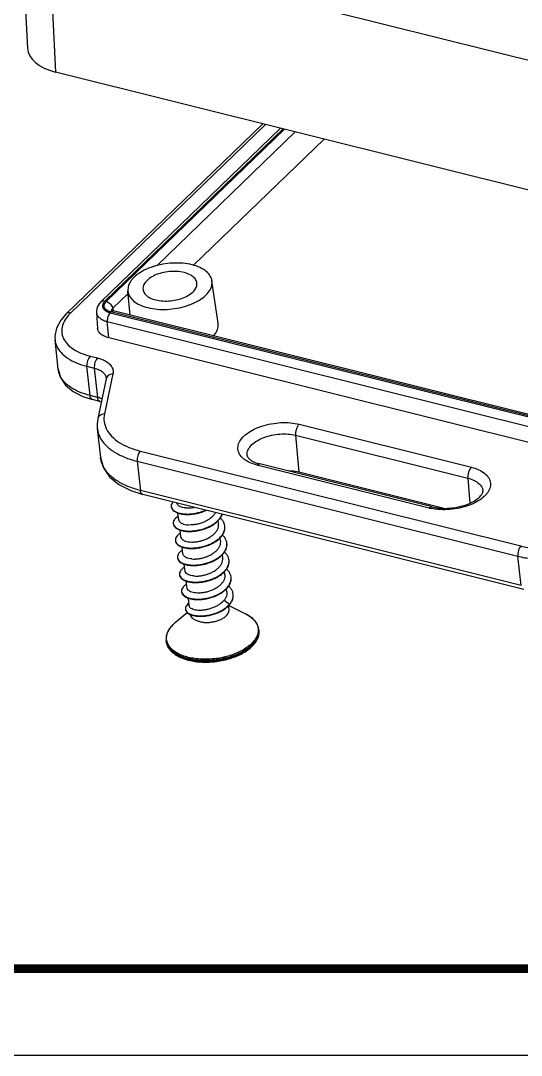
# Model space of a CAD drawing. Header units: millimetres. Extents: x 891 to 1788, y -1993 to 199.
# Drawn here: x 993.68 to 1017.3, y 33.97 to 82.79 of the extents above; entities that cross this region are included whole.
import ezdxf

# ---------------------------------------------------------------- set-up
doc = ezdxf.new("R2010")
doc.units = ezdxf.units.MM
doc.layers.add('from', color=7, linetype='Continuous')

# ---------------------------------------------------------------- blocks, each defined once
blk = doc.blocks.new('*u5')
at = {"color": 7, "linetype": 'Continuous'}
for p, q in [((-34.509, 9.613, 0), (-34.121, 1.814, 0)), ((-32.857, 8.154, 0), (2.873, -0.754, 0)), ((-32.857, 8.154, 0), (-32.47, 0.398, 0)), ((3.935, -8.679, 0), (-32.47, 0.398, 0)), ((-20.248, -2.649, 0), (-31.844, -13.866, 0)), ((-20.08, -2.691, 0), (-31.577, -13.813, 0)), ((-19.197, -2.912, 0), (-29.791, -13.16, 0)), ((-19.047, -2.949, 0), (-29.553, -13.112, 0)), ((-29.475, -13.131, 0), (-18.969, -2.968, 0)), ((-26.502, -11.025, 0), (-18.336, -3.126, 0)), ((-16.63, -3.552, 0), (-24.328, -10.998, 0)), ((-22.882, -14.417, 0), (-23.241, -11.914, 0)), ((-29.098, -13.536, 0), (-28.19, -12.657, 0)), ((-28.06, -13.941, 0), (-28.204, -12.52, 0)), ((-30.052, -13.776, 0), (-29.986, -14.716, 0)), ((-29.245, -13.792, 0), (7.154, -22.867, 0)), ((7.202, -22.82, 0), (-29.197, -13.746, 0)), ((-29.152, -13.66, 0), (-29.177, -13.646, 0)), ((-29.098, -13.536, 0), (-29.072, -13.694, 0)), ((7.34, -22.767, 0), (-29.059, -13.692, 0)), ((-29.415, -14.314, 0), (6.984, -23.389, 0)), ((-29.326, -15.274, 0), (-29.415, -14.314, 0)), ((-32.314, -17.122, 0), (-32.499, -15.402, 0)), ((7.073, -24.349, 0), (-29.326, -15.274, 0)), ((-30.427, -16.356, 0), (-29.99, -16.465, 0)), ((-30.616, -16.957, 0), (-30.18, -17.066, 0)), ((-30.432, -18.677, 0), (-30.616, -16.957, 0)), ((-30.18, -17.066, 0), (-29.99, -18.787, 0)), ((-29.477, -17.691, 0), (-29.975, -20.044, 0)), ((-29.083, -17.407, 0), (-29.581, -19.76, 0)), ((-29.474, -17.647, 0), (-29.474, -17.647, 0)), ((-30.848, -18.735, 0), (-30.291, -18.913, 0)), ((-29.99, -18.787, 0), (-30.432, -18.677, 0)), ((-29.849, -19.023, 0), (-30.291, -18.913, 0)), ((-29.849, -19.023, 0), (-29.764, -19.049, 0)), ((-30.005, -20.621, 0), (-29.814, -22.342, 0)), ((-18.098, -20.375, 0), (-7.939, -22.907, 0)), ((-18.31, -21.024, 0), (-8.152, -23.556, 0)), ((-18.31, -21.024, 0), (-18.121, -23.204, 0)), ((-27.463, -21.958, 0), (-5.016, -27.555, 0)), ((-27.652, -22.559, 0), (-5.205, -28.155, 0)), ((-27.652, -22.559, 0), (-27.462, -24.281, 0)), ((-10.428, -25.315, 0), (-20.586, -22.782, 0)), ((-10.256, -25.248, 0), (-20.414, -22.716, 0)), ((-9.618, -25.324, 0), (-18.121, -23.204, 0)), ((-8.152, -23.556, 0), (-8.025, -25.027, 0)), ((-28.03, -24.289, 0), (-27.321, -24.517, 0)), ((-4.996, -29.881, 0), (-27.462, -24.281, 0)), ((-4.855, -30.118, 0), (-27.321, -24.517, 0)), ((-25.196, -26.022, 0), (-25.246, -25.611, 0)), ((-22.851, -26.245, 0), (-22.874, -26.059, 0)), ((-25.073, -27.026, 0), (-25.123, -26.615, 0)), ((-22.729, -27.249, 0), (-22.752, -27.059, 0)), ((-24.951, -28.03, 0), (-25, -27.623, 0)), ((-22.606, -28.253, 0), (-22.629, -28.064, 0)), ((-24.828, -29.034, 0), (-24.878, -28.623, 0)), ((-4.996, -29.881, 0), (-5.205, -28.155, 0)), ((-22.484, -29.257, 0), (-22.506, -29.073, 0)), ((-24.706, -30.038, 0), (-24.756, -29.626, 0)), ((-22.361, -30.261, 0), (-22.384, -30.072, 0)), ((-24.577, -31.093, 0), (-24.633, -30.633, 0)), ((-22.517, -30.742, 0), (-22.2, -30.985, 0)), ((-22.235, -31.295, 0), (-22.262, -31.075, 0)), ((-21.251, -31.567, 0), (-22.26, -31.074, 0)), ((-22.2, -30.985, 0), (-22.197, -31.01, 0)), ((-25.408, -32.074, 0), (-24.699, -31.48, 0)), ((-20.473, -32.523, 0), (-20.479, -32.474, 0)), ((-25.933, -33.189, 0), (-25.939, -33.14, 0))]:
    blk.add_line(p, q, dxfattribs=at)
at = {"color": 7, "linetype": 'Continuous', "elevation": 0}
for points in [[(-29.791, -13.16), (-29.886, -13.265), (-30.005, -13.473), (-30.052, -13.691), (-30.052, -13.777)], [(-31.844, -13.866), (-32.162, -14.235), (-32.411, -14.705), (-32.506, -15.186), (-32.499, -15.405)], [(-29.059, -13.692), (-29.072, -13.689), (-29.152, -13.66)], [(-32.314, -17.121), (-32.171, -17.623), (-31.873, -18.061), (-31.426, -18.437), (-30.848, -18.735)], [(-29.474, -17.647), (-29.474, -17.675), (-29.477, -17.691)], [(-29.975, -20.044), (-30.015, -20.376), (-30.005, -20.621)], [(-29.814, -22.342), (-29.637, -22.949), (-29.279, -23.469), (-28.742, -23.921), (-28.03, -24.289)]]:
    blk.add_lwpolyline(points, dxfattribs=at)
at = {"color": 7, "linetype": 'Continuous'}
for centre, radius, start, end in [((-28.942, -12.724, 0), 1.053, 255.30218, 256.01791), ((-29.901, -17.693, 0), 0.429, 6.14156, 11.61855), ((-29.174, -17.754, 0), 0.31, 160.32378, 168.19454), ((-28.41, -22.188, 0), 1.413, 186.2577, 186.5282), ((-19.864, -20.498, 0), 2.285, 252.50445, 256.05885), ((-25.369, -25.197, 0), 0.278, 186.75489, 194.64402), ((-9.681, -22.313, 0), 3.093, 256.01943, 258.96095), ((-25.257, -26.201, 0), 0.268, 186.92818, 192.17839), ((-23.093, -26.447, 0), 0.614, 4.65322, 6.99949), ((-25.114, -27.201, 0), 0.288, 187.15935, 192.1282), ((-22.987, -27.452, 0), 0.631, 4.68164, 6.97397), ((-24.996, -28.207, 0), 0.283, 186.84109, 197.23808), ((-22.864, -28.456, 0), 0.631, 4.63647, 6.91692), ((-24.89, -29.214, 0), 0.267, 186.77722, 192.07496), ((-22.725, -29.458, 0), 0.614, 4.64282, 6.96607), ((-24.752, -30.214, 0), 0.282, 187.1636, 192.19916), ((-22.612, -30.464, 0), 0.624, 1.72404, 7.00263), ((-23.125, -30.215, 0), 1.203, 319.47453, 320.21916), ((-23.119, -30.242, 0), 1.2, 320.21833, 321.12392), ((-24.551, -31.245, 0), 0.254, 187.13765, 192.7807), ((-24.871, -33.047, 0), 1.061, 156.52114, 156.76113), ((-24.539, -33.242, 0), 1.448, 141.95467, 145.56922), ((-21.267, -32.57, 0), 0.793, 3.40268, 6.92827), ((-25.162, -33.046, 0), 0.782, 186.93564, 190.49675), ((-23.801, -31.041, 0), 3.351, 255.30744, 256.00251)]:
    blk.add_arc(centre, radius, start, end, dxfattribs=at)
blk.add_ellipse((-30.634, 2.167, 0), major_axis=(3.48, 0.426), ratio=0.537148, start_param=3.10289, end_param=4.092293, dxfattribs=at)
for points, start_tangent, end_tangent in [([(-24.414, -10.968, 0), (-24.958, -10.879, 0), (-25.548, -10.868, 0), (-26.145, -10.936, 0), (-26.721, -11.08, 0), (-27.235, -11.29, 0), (-27.665, -11.556, 0), (-27.978, -11.859, 0), (-28.162, -12.187, 0), (-28.204, -12.515, 0), (-28.204, -12.52, 0)], (-0.9703, 0.241905), (0.101342, -0.994852)), ([(-23.241, -11.914, 0), (-23.339, -11.635, 0), (-23.58, -11.358, 0), (-23.946, -11.131, 0), (-24.414, -10.968, 0)], (-0.143722, 0.989618), (-0.9703, 0.241905)), ([(-24.884, -11.423, 0), (-25.299, -11.361, 0), (-25.75, -11.369, 0), (-26.195, -11.447, 0), (-26.606, -11.589, 0), (-26.941, -11.782, 0), (-27.18, -12.013, 0), (-27.299, -12.26, 0), (-27.309, -12.416, 0)], (-0.9703, 0.241905), (0.096489, -0.995334)), ([(-24.134, -12.028, 0), (-24.149, -11.957, 0), (-24.284, -11.734, 0), (-24.537, -11.551, 0), (-24.884, -11.423, 0)], (-0.136045, 0.990703), (-0.9703, 0.241905)), ([(-27.027, -13.495, 0), (-26.482, -13.585, 0), (-25.893, -13.596, 0), (-25.296, -13.528, 0), (-24.719, -13.383, 0), (-24.206, -13.174, 0), (-23.776, -12.907, 0), (-23.463, -12.604, 0), (-23.278, -12.276, 0), (-23.237, -11.949, 0), (-23.241, -11.914, 0)], (0.9703, -0.241905), (-0.143722, 0.989618)), ([(-26.556, -13.04, 0), (-26.141, -13.103, 0), (-25.69, -13.094, 0), (-25.245, -13.017, 0), (-24.834, -12.874, 0), (-24.5, -12.682, 0), (-24.26, -12.45, 0), (-24.141, -12.204, 0), (-24.134, -12.028, 0)], (0.9703, -0.241905), (-0.136045, 0.990703)), ([(-28.204, -12.52, 0), (-28.101, -12.828, 0), (-27.861, -13.105, 0), (-27.495, -13.332, 0), (-27.027, -13.495, 0)], (0.101342, -0.994852), (0.9703, -0.241905)), ([(-27.309, -12.416, 0), (-27.291, -12.507, 0), (-27.156, -12.729, 0), (-26.904, -12.913, 0), (-26.556, -13.04, 0)], (0.096489, -0.995334), (0.9703, -0.241905)), ([(-29.553, -13.112, 0), (-29.676, -13.104, 0), (-29.776, -13.146, 0), (-29.79, -13.159, 0)], (-0.970299, 0.241908), (-0.714729, -0.699402)), ([(-29.553, -13.112, 0), (-29.578, -13.137, 0), (-29.603, -13.166, 0), (-29.627, -13.198, 0), (-29.65, -13.234, 0), (-29.669, -13.274, 0), (-29.684, -13.317, 0), (-29.693, -13.365, 0), (-29.693, -13.417, 0), (-29.683, -13.473, 0), (-29.659, -13.53, 0), (-29.624, -13.582, 0), (-29.582, -13.627, 0), (-29.538, -13.663, 0), (-29.493, -13.693, 0), (-29.448, -13.719, 0), (-29.404, -13.739, 0), (-29.361, -13.757, 0), (-29.321, -13.771, 0), (-29.282, -13.783, 0), (-29.245, -13.792, 0)], (-0.718746, -0.695273), (0.970299, -0.24191)), ([(-29.21, -13.742, 0), (-29.347, -13.695, 0), (-29.48, -13.615, 0), (-29.571, -13.508, 0), (-29.602, -13.385, 0), (-29.569, -13.256, 0), (-29.475, -13.131, 0)], (-0.96727, 0.253751), (0.718565, 0.69546)), ([(-29.475, -13.131, 0), (-29.346, -13.187, 0), (-29.229, -13.283, 0), (-29.142, -13.405, 0), (-29.097, -13.536, 0)], (0.9703, -0.241905), (0.162235, -0.986752)), ([(-31.723, -13.967, 0), (-31.881, -14.177, 0), (-32.058, -14.556, 0), (-32.101, -14.936, 0), (-32.008, -15.301, 0), (-31.783, -15.638, 0), (-31.435, -15.934, 0), (-30.976, -16.176, 0), (-30.427, -16.356, 0)], (-0.652867, -0.757473), (0.970274, -0.242007)), ([(-31.577, -13.813, 0), (-31.719, -13.805, 0), (-31.832, -13.855, 0), (-31.844, -13.866, 0)], (-0.9703, 0.241905), (-0.7151, -0.699023)), ([(-31.577, -13.813, 0), (-31.723, -13.967, 0)], (-0.718644, -0.695378), (-0.652867, -0.757473)), ([(-30.052, -13.777, 0), (-30.051, -13.781, 0), (-30.036, -13.861, 0), (-30.003, -13.941, 0), (-29.953, -14.016, 0), (-29.894, -14.079, 0), (-29.831, -14.131, 0), (-29.767, -14.174, 0), (-29.703, -14.209, 0), (-29.64, -14.239, 0), (-29.58, -14.264, 0), (-29.522, -14.284, 0), (-29.467, -14.301, 0), (-29.415, -14.314, 0)], (0.073274, -0.997312), (0.9703, -0.241906)), ([(-29.245, -13.792, 0), (-29.32, -13.892, 0), (-29.378, -14.025, 0), (-29.412, -14.173, 0), (-29.415, -14.314, 0)], (-0.718749, -0.695269), (0.091956, -0.995763)), ([(-29.197, -13.746, 0), (-29.116, -13.695, 0), (-29.06, -13.693, 0)], (0.718739, 0.69528), (0.97627, -0.216556)), ([(-29.164, -13.654, 0), (-29.148, -13.602, 0)], (0.129265, 0.99161), (0.447154, 0.894457)), ([(-29.148, -13.602, 0), (-29.098, -13.536, 0)], (0.447154, 0.894457), (0.718913, 0.695101)), ([(-23.148, -15.169, 0), (-23.109, -15.122, 0), (-22.921, -14.787, 0), (-22.878, -14.453, 0), (-22.882, -14.418, 0)], (0.651954, 0.758258), (-0.143719, 0.989619)), ([(-29.326, -15.274, 0), (-29.609, -15.173, 0), (-29.822, -15.031, 0), (-29.95, -14.858, 0), (-29.986, -14.716, 0)], (-0.9703, 0.241905), (-0.074456, 0.997224)), ([(-32.499, -15.406, 0), (-32.399, -15.767, 0), (-32.145, -16.146, 0), (-31.753, -16.479, 0), (-31.237, -16.753, 0), (-30.616, -16.957, 0)], (0.11124, -0.993794), (0.970071, -0.242821)), ([(-30.427, -16.356, 0), (-30.513, -16.471, 0), (-30.579, -16.626, 0), (-30.615, -16.796, 0), (-30.616, -16.957, 0)], (-0.718749, -0.695269), (0.115215, -0.993341)), ([(-29.99, -16.465, 0), (-30.076, -16.58, 0), (-30.143, -16.734, 0), (-30.179, -16.905, 0), (-30.18, -17.066, 0)], (-0.718749, -0.695269), (0.115215, -0.993341)), ([(-29.99, -16.465, 0), (-29.647, -16.582, 0), (-29.37, -16.745, 0), (-29.178, -16.944, 0), (-29.081, -17.169, 0), (-29.083, -17.407, 0)], (0.970244, -0.242128), (-0.206873, -0.978368)), ([(-30.18, -17.066, 0), (-29.914, -17.156, 0), (-29.703, -17.281, 0), (-29.556, -17.433, 0), (-29.481, -17.606, 0)], (0.970654, -0.24048), (0.201779, -0.979431)), ([(-32.209, -17.497, 0), (-32.214, -17.487, 0), (-32.314, -17.122, 0)], (-0.419405, 0.907799), (-0.108207, 0.994128)), ([(-30.432, -18.677, 0), (-31.052, -18.473, 0), (-31.568, -18.199, 0), (-31.961, -17.866, 0), (-32.209, -17.497, 0)], (-0.970047, 0.242917), (-0.419405, 0.907799)), ([(-29.083, -17.407, 0), (-29.248, -17.439, 0), (-29.382, -17.523, 0), (-29.464, -17.647, 0), (-29.465, -17.65, 0)], (-0.999745, -0.022599), (-0.337229, -0.941423)), ([(-30.291, -18.912, 0), (-30.319, -18.902, 0), (-30.393, -18.82, 0), (-30.432, -18.677, 0)], (-0.975833, 0.218519), (-0.115215, 0.993341)), ([(-29.728, -18.876, 0), (-29.99, -18.787, 0)], (-0.913145, 0.407635), (-0.970695, 0.240316)), ([(-29.849, -19.022, 0), (-29.878, -19.012, 0), (-29.951, -18.93, 0), (-29.99, -18.787, 0)], (-0.975832, 0.218521), (-0.115215, 0.993341)), ([(-29.581, -19.76, 0), (-29.746, -19.793, 0), (-29.88, -19.877, 0), (-29.962, -20, 0), (-29.975, -20.044, 0)], (-0.999745, -0.022599), (-0.205048, -0.978752)), ([(-29.581, -19.76, 0), (-29.6, -20.223, 0), (-29.459, -20.67, 0), (-29.16, -21.082, 0), (-28.714, -21.443, 0), (-28.139, -21.739, 0), (-27.463, -21.958, 0)], (-0.206779, -0.978388), (0.970278, -0.241992)), ([(-30.005, -20.621, 0), (-30.001, -20.653, 0), (-29.846, -21.143, 0), (-29.517, -21.596, 0), (-29.027, -21.992, 0), (-28.397, -22.317, 0), (-27.652, -22.559, 0)], (0.109169, -0.994023), (0.970184, -0.242368)), ([(-21.303, -22.471, 0), (-21.379, -22.413, 0), (-21.609, -22.148, 0), (-21.708, -21.85, 0), (-21.669, -21.536, 0), (-21.494, -21.225, 0), (-21.193, -20.934, 0), (-20.785, -20.681, 0), (-20.292, -20.481, 0), (-19.744, -20.344, 0), (-19.173, -20.279, 0), (-18.611, -20.29, 0), (-18.098, -20.375, 0)], (-0.812868, 0.582448), (0.9703, -0.241905)), ([(-18.098, -20.375, 0), (-18.191, -20.498, 0), (-18.263, -20.664, 0), (-18.305, -20.848, 0), (-18.31, -21.024, 0)], (-0.718749, -0.695269), (0.086257, -0.996273)), ([(-21.156, -22.237, 0), (-21.165, -22.107, 0), (-21.087, -21.838, 0), (-20.887, -21.578, 0), (-20.578, -21.345, 0), (-20.182, -21.155, 0), (-19.725, -21.021, 0), (-19.239, -20.953, 0), (-18.756, -20.953, 0), (-18.31, -21.024, 0)], (-0.183122, 0.98309), (0.9703, -0.241905)), ([(-27.463, -21.958, 0), (-27.549, -22.073, 0), (-27.615, -22.228, 0), (-27.651, -22.398, 0), (-27.652, -22.559, 0)], (-0.718749, -0.695269), (0.115215, -0.993341)), ([(-27.462, -24.281, 0), (-28.207, -24.038, 0), (-28.837, -23.713, 0), (-29.327, -23.317, 0), (-29.655, -22.865, 0), (-29.81, -22.374, 0), (-29.814, -22.349, 0)], (-0.970172, 0.242417), (-0.113693, 0.993516)), ([(-20.586, -22.782, 0), (-21.029, -22.629, 0), (-21.303, -22.471, 0)], (-0.9703, 0.241905), (-0.812868, 0.582448)), ([(-21.157, -22.237, 0), (-21.108, -22.343, 0), (-20.973, -22.474, 0), (-20.742, -22.605, 0)], (0.182551, -0.983196), (0.913946, -0.405836)), ([(-20.742, -22.605, 0), (-20.551, -22.677, 0)], (0.913946, -0.405836), (0.953431, -0.30161)), ([(-20.586, -22.782, 0), (-20.486, -22.719, 0), (-20.415, -22.716, 0)], (0.718749, 0.695269), (0.975959, -0.217953)), ([(-18.121, -23.204, 0), (-18.536, -23.139, 0), (-18.718, -23.13, 0)], (-0.9703, 0.241905), (-0.999894, 0.014535)), ([(-7.939, -22.907, 0), (-8.033, -23.031, 0), (-8.105, -23.196, 0), (-8.147, -23.38, 0), (-8.152, -23.556, 0)], (-0.718749, -0.695269), (0.086257, -0.996273)), ([(-7.939, -22.907, 0), (-7.497, -23.061, 0), (-7.147, -23.277, 0), (-6.916, -23.542, 0), (-6.818, -23.84, 0), (-6.857, -24.154, 0), (-7.032, -24.465, 0), (-7.071, -24.512, 0)], (0.9703, -0.241905), (-0.653128, -0.757248)), ([(-8.152, -23.556, 0), (-7.773, -23.691, 0), (-7.487, -23.882, 0), (-7.313, -24.116, 0), (-7.264, -24.313, 0)], (0.9703, -0.241905), (0.064628, -0.997909)), ([(-27.321, -24.516, 0), (-27.35, -24.505, 0), (-27.423, -24.423, 0), (-27.462, -24.28, 0)], (-0.975833, 0.21852), (-0.115215, 0.993341)), ([(-10.256, -25.248, 0), (-9.827, -25.319, 0), (-9.342, -25.331, 0), (-8.84, -25.276, 0), (-8.36, -25.16, 0), (-7.943, -24.994, 0), (-7.617, -24.8, 0), (-7.4, -24.605, 0), (-7.289, -24.435, 0), (-7.264, -24.313, 0)], (0.9703, -0.241905), (-0.059281, 0.998241)), ([(-25.549, -24.956, 0), (-25.596, -25.023, 0), (-25.643, -25.146, 0), (-25.645, -25.229, 0)], (-0.636065, -0.771636), (0.11822, -0.992987)), ([(-24.796, -25.308, 0), (-24.97, -25.281, 0), (-25.115, -25.233, 0), (-25.225, -25.168, 0), (-25.294, -25.09, 0), (-25.318, -25.018, 0)], (-0.996245, 0.086581), (-0.126151, 0.992011)), ([(-7.071, -24.512, 0), (-7.333, -24.756, 0), (-7.741, -25.009, 0), (-8.234, -25.209, 0), (-8.782, -25.346, 0), (-9.353, -25.411, 0), (-9.915, -25.4, 0), (-10.273, -25.349, 0)], (-0.653128, -0.757248), (-0.981436, 0.191792)), ([(-25.642, -25.254, 0), (-25.635, -25.292, 0), (-25.578, -25.404, 0), (-25.473, -25.504, 0), (-25.322, -25.586, 0), (-25.13, -25.647, 0), (-24.906, -25.684, 0), (-24.656, -25.694, 0), (-24.39, -25.676, 0), (-24.116, -25.63, 0), (-23.844, -25.555, 0), (-23.585, -25.454, 0), (-23.576, -25.451, 0)], (0.11822, -0.992987), (0.909838, 0.414965)), ([(-25.638, -25.267, 0), (-25.581, -25.379, 0), (-25.476, -25.479, 0), (-25.325, -25.561, 0), (-25.134, -25.622, 0), (-24.909, -25.659, 0), (-24.659, -25.669, 0), (-24.393, -25.651, 0), (-24.119, -25.604, 0), (-23.847, -25.53, 0), (-23.615, -25.442, 0)], (0.253453, -0.967348), (0.916277, 0.400545)), ([(-24.796, -25.308, 0), (-24.599, -25.312, 0), (-24.386, -25.293, 0), (-24.284, -25.276, 0)], (0.996245, -0.086581), (0.982095, 0.188384)), ([(-23.041, -25.584, 0), (-23.128, -25.72, 0), (-23.259, -25.859, 0), (-23.425, -25.988, 0), (-23.618, -26.099, 0), (-23.826, -26.188, 0), (-24.041, -26.254, 0), (-24.262, -26.297, 0), (-24.477, -26.316, 0), (-24.674, -26.312, 0)], (-0.454378, -0.890809), (-0.996245, 0.086581)), ([(-10.428, -25.315, 0), (-10.328, -25.251, 0), (-10.256, -25.249, 0)], (0.718749, 0.695269), (0.975959, -0.217954)), ([(-25.226, -25.789, 0), (-25.339, -25.872, 0), (-25.45, -25.991, 0), (-25.512, -26.114, 0), (-25.523, -26.233, 0)], (-0.843977, -0.536379), (0.120571, -0.992705)), ([(-25.519, -26.258, 0), (-25.519, -26.261, 0), (-25.478, -26.376, 0), (-25.387, -26.48, 0), (-25.248, -26.568, 0), (-25.069, -26.636, 0), (-24.853, -26.68, 0), (-24.61, -26.698, 0), (-24.347, -26.688, 0), (-24.075, -26.65, 0), (-23.802, -26.584, 0), (-23.537, -26.491, 0), (-23.292, -26.373, 0), (-23.073, -26.234, 0), (-22.889, -26.076, 0), (-22.746, -25.906, 0), (-22.649, -25.726, 0), (-22.635, -25.685, 0)], (0.120571, -0.992705), (0.31621, 0.948689)), ([(-25.518, -26.257, 0), (-25.481, -26.351, 0), (-25.39, -26.455, 0), (-25.252, -26.543, 0), (-25.072, -26.611, 0), (-24.856, -26.655, 0), (-24.613, -26.673, 0), (-24.35, -26.663, 0), (-24.078, -26.625, 0), (-23.805, -26.559, 0), (-23.541, -26.466, 0), (-23.295, -26.348, 0), (-23.076, -26.209, 0), (-22.892, -26.051, 0), (-22.749, -25.88, 0), (-22.652, -25.701, 0), (-22.645, -25.683, 0)], (0.210191, -0.97766), (0.344961, 0.938617)), ([(-25.196, -26.022, 0), (-25.171, -26.094, 0), (-25.102, -26.172, 0), (-24.992, -26.237, 0), (-24.847, -26.285, 0), (-24.674, -26.312, 0)], (0.126116, -0.992016), (0.996245, -0.086581)), ([(-22.483, -26.372, 0), (-22.522, -26.219, 0), (-22.613, -26.053, 0), (-22.747, -25.907, 0)], (-0.121772, 0.992558), (-0.748187, 0.663488)), ([(-25.103, -26.793, 0), (-25.175, -26.842, 0), (-25.3, -26.959, 0), (-25.376, -27.081, 0), (-25.402, -27.204, 0), (-25.4, -27.237, 0)], (-0.843488, -0.537147), (0.124405, -0.992232)), ([(-25.397, -27.262, 0), (-25.373, -27.347, 0), (-25.296, -27.455, 0), (-25.172, -27.548, 0), (-25.004, -27.622, 0), (-24.798, -27.673, 0), (-24.562, -27.699, 0), (-24.304, -27.698, 0), (-24.034, -27.669, 0), (-23.76, -27.611, 0), (-23.492, -27.525, 0), (-23.24, -27.415, 0), (-23.012, -27.281, 0), (-22.817, -27.129, 0), (-22.661, -26.961, 0), (-22.551, -26.784, 0), (-22.489, -26.602, 0), (-22.478, -26.42, 0), (-22.48, -26.397, 0)], (0.124405, -0.992232), (-0.121772, 0.992558)), ([(-25.396, -27.262, 0), (-25.376, -27.322, 0), (-25.299, -27.429, 0), (-25.175, -27.523, 0), (-25.007, -27.597, 0), (-24.801, -27.648, 0), (-24.565, -27.674, 0), (-24.307, -27.673, 0), (-24.037, -27.644, 0), (-23.763, -27.586, 0), (-23.495, -27.5, 0), (-23.243, -27.389, 0), (-23.015, -27.256, 0), (-22.82, -27.104, 0), (-22.664, -26.936, 0), (-22.554, -26.759, 0), (-22.492, -26.577, 0), (-22.481, -26.397, 0)], (0.209897, -0.977723), (-0.08112, 0.996704)), ([(-24.551, -27.316, 0), (-24.355, -27.32, 0), (-24.14, -27.301, 0), (-23.919, -27.258, 0), (-23.705, -27.192, 0), (-23.497, -27.104, 0), (-23.304, -26.993, 0), (-23.138, -26.864, 0), (-23.007, -26.725, 0), (-22.913, -26.577, 0), (-22.859, -26.42, 0), (-22.849, -26.264, 0), (-22.851, -26.245, 0)], (0.996245, -0.086581), (-0.122014, 0.992528)), ([(-25.274, -28.266, 0), (-25.264, -28.317, 0), (-25.202, -28.428, 0), (-25.091, -28.526, 0), (-24.935, -28.606, 0), (-24.74, -28.665, 0), (-24.512, -28.699, 0), (-24.26, -28.706, 0), (-23.992, -28.684, 0), (-23.718, -28.635, 0), (-23.448, -28.557, 0), (-23.19, -28.454, 0), (-22.954, -28.327, 0), (-22.749, -28.18, 0), (-22.581, -28.016, 0), (-22.456, -27.842, 0), (-22.379, -27.66, 0), (-22.353, -27.478, 0), (-22.358, -27.401, 0)], (0.119766, -0.992802), (-0.121407, 0.992603)), ([(-25.267, -28.291, 0), (-25.205, -28.403, 0), (-25.094, -28.501, 0), (-24.938, -28.581, 0), (-24.743, -28.639, 0), (-24.516, -28.673, 0), (-24.263, -28.68, 0), (-23.996, -28.659, 0), (-23.722, -28.61, 0), (-23.451, -28.532, 0), (-23.193, -28.429, 0), (-22.957, -28.302, 0), (-22.752, -28.155, 0), (-22.584, -27.991, 0), (-22.459, -27.816, 0), (-22.382, -27.635, 0), (-22.356, -27.453, 0), (-22.358, -27.401, 0)], (0.297134, -0.954836), (-0.081606, 0.996665)), ([(-25.073, -27.026, 0), (-25.049, -27.099, 0), (-24.98, -27.176, 0), (-24.87, -27.241, 0), (-24.725, -27.289, 0), (-24.551, -27.316, 0)], (0.126085, -0.992019), (0.996245, -0.086581)), ([(-24.429, -28.319, 0), (-24.237, -28.324, 0), (-24.03, -28.307, 0), (-23.816, -28.267, 0), (-23.603, -28.204, 0), (-23.399, -28.12, 0), (-23.211, -28.016, 0), (-23.046, -27.895, 0), (-22.911, -27.762, 0), (-22.81, -27.618, 0), (-22.747, -27.469, 0), (-22.725, -27.318, 0), (-22.729, -27.249, 0)], (0.996245, -0.086581), (-0.121263, 0.99262)), ([(-22.458, -27.105, 0), (-22.584, -26.95, 0), (-22.627, -26.909, 0)], (-0.528153, 0.849149), (-0.750389, 0.660996)), ([(-22.361, -27.376, 0), (-22.382, -27.274, 0), (-22.458, -27.105, 0)], (-0.121407, 0.992603), (-0.528153, 0.849149)), ([(-5.016, -27.555, 0), (-4.256, -27.693, 0), (-3.431, -27.747, 0), (-2.574, -27.71, 0), (-1.72, -27.586, 0), (-0.901, -27.378, 0), (-0.152, -27.097, 0)], (0.970321, -0.241819), (0.914083, 0.405526)), ([(-24.98, -27.796, 0), (-25.006, -27.813, 0), (-25.145, -27.927, 0), (-25.236, -28.048, 0), (-25.277, -28.172, 0), (-25.277, -28.241, 0)], (-0.843836, -0.5366), (0.119766, -0.992802)), ([(-24.429, -28.319, 0), (-24.602, -28.293, 0), (-24.747, -28.245, 0), (-24.857, -28.18, 0), (-24.926, -28.102, 0), (-24.951, -28.03, 0)], (-0.996245, 0.086581), (-0.126126, 0.992014)), ([(-22.238, -28.38, 0), (-22.246, -28.33, 0), (-22.308, -28.158, 0), (-22.419, -27.998, 0), (-22.506, -27.912, 0)], (-0.120457, 0.992719), (-0.751106, 0.660182)), ([(-5.016, -27.555, 0), (-5.102, -27.67, 0), (-5.168, -27.824, 0), (-5.204, -27.994, 0), (-5.205, -28.155, 0)], (-0.718749, -0.695269), (0.115215, -0.993341)), ([(-5.205, -28.155, 0), (-4.369, -28.308, 0), (-3.463, -28.366, 0), (-2.522, -28.326, 0), (-1.584, -28.189, 0), (-0.686, -27.961, 0), (0.139, -27.652, 0)], (0.970415, -0.241442), (0.914238, 0.405177)), ([(-25.152, -29.27, 0), (-25.15, -29.286, 0), (-25.103, -29.4, 0), (-25.006, -29.502, 0), (-24.863, -29.588, 0), (-24.679, -29.654, 0), (-24.461, -29.695, 0), (-24.215, -29.71, 0), (-23.951, -29.698, 0), (-23.677, -29.657, 0), (-23.405, -29.587, 0), (-23.142, -29.491, 0), (-22.899, -29.371, 0), (-22.684, -29.229, 0), (-22.504, -29.07, 0), (-22.366, -28.898, 0), (-22.274, -28.719, 0), (-22.233, -28.536, 0), (-22.235, -28.405, 0)], (0.118344, -0.992973), (-0.120457, 0.992719)), ([(-25.151, -29.27, 0), (-25.106, -29.375, 0), (-25.009, -29.477, 0), (-24.866, -29.563, 0), (-24.682, -29.629, 0), (-24.464, -29.67, 0), (-24.218, -29.685, 0), (-23.954, -29.673, 0), (-23.681, -29.631, 0), (-23.408, -29.562, 0), (-23.145, -29.466, 0), (-22.902, -29.346, 0), (-22.687, -29.204, 0), (-22.507, -29.045, 0), (-22.369, -28.873, 0), (-22.277, -28.693, 0), (-22.236, -28.511, 0), (-22.236, -28.405, 0)], (0.20909, -0.977896), (-0.080859, 0.996726)), ([(-24.306, -29.323, 0), (-24.108, -29.328, 0), (-23.895, -29.309, 0), (-23.675, -29.266, 0), (-23.457, -29.199, 0), (-23.249, -29.11, 0), (-23.059, -29.001, 0), (-22.894, -28.874, 0), (-22.762, -28.734, 0), (-22.668, -28.585, 0), (-22.614, -28.43, 0), (-22.604, -28.276, 0), (-22.606, -28.253, 0)], (0.996245, -0.086581), (-0.121821, 0.992552)), ([(-24.858, -28.8, 0), (-24.986, -28.897, 0), (-25.092, -29.016, 0), (-25.148, -29.139, 0), (-25.155, -29.245, 0)], (-0.844239, -0.535966), (0.118344, -0.992973)), ([(-24.306, -29.323, 0), (-24.481, -29.296, 0), (-24.625, -29.249, 0), (-24.734, -29.185, 0), (-24.803, -29.107, 0), (-24.828, -29.034, 0)], (-0.996245, 0.086581), (-0.126127, 0.992014)), ([(-22.484, -29.257, 0), (-22.482, -29.276, 0), (-22.491, -29.433, 0), (-22.545, -29.589, 0), (-22.64, -29.738, 0), (-22.771, -29.877, 0), (-22.937, -30.005, 0), (-23.13, -30.116, 0), (-23.338, -30.205, 0), (-23.553, -30.27, 0), (-23.773, -30.313, 0), (-23.987, -30.332, 0), (-24.184, -30.327, 0)], (0.122031, -0.992526), (-0.996245, 0.086581)), ([(-22.116, -29.384, 0), (-22.162, -29.212, 0), (-22.258, -29.048, 0), (-22.381, -28.918, 0)], (-0.12129, 0.992617), (-0.749425, 0.66209)), ([(-24.736, -29.805, 0), (-24.823, -29.866, 0), (-24.943, -29.984, 0), (-25.014, -30.106, 0), (-25.034, -30.229, 0), (-25.032, -30.249, 0)], (-0.843598, -0.536976), (0.124375, -0.992235)), ([(-25.029, -30.274, 0), (-24.999, -30.371, 0), (-24.917, -30.477, 0), (-24.788, -30.569, 0), (-24.615, -30.641, 0), (-24.406, -30.689, 0), (-24.168, -30.713, 0), (-23.908, -30.708, 0), (-23.637, -30.676, 0), (-23.363, -30.615, 0), (-23.096, -30.527, 0), (-22.846, -30.413, 0), (-22.622, -30.278, 0), (-22.431, -30.123, 0), (-22.279, -29.955, 0), (-22.174, -29.777, 0), (-22.117, -29.594, 0), (-22.112, -29.413, 0), (-22.113, -29.409, 0)], (0.124375, -0.992235), (-0.12129, 0.992617)), ([(-25.028, -30.274, 0), (-25.003, -30.346, 0), (-24.92, -30.452, 0), (-24.791, -30.544, 0), (-24.618, -30.615, 0), (-24.409, -30.664, 0), (-24.171, -30.688, 0), (-23.911, -30.683, 0), (-23.64, -30.651, 0), (-23.366, -30.59, 0), (-23.099, -30.501, 0), (-22.849, -30.388, 0), (-22.625, -30.252, 0), (-22.434, -30.098, 0), (-22.283, -29.93, 0), (-22.177, -29.751, 0), (-22.12, -29.569, 0), (-22.113, -29.408, 0)], (0.211002, -0.977486), (-0.081037, 0.996711)), ([(-24.184, -30.327, 0), (-24.357, -30.301, 0), (-24.502, -30.253, 0), (-24.612, -30.189, 0), (-24.681, -30.111, 0), (-24.706, -30.038, 0)], (-0.996245, 0.086581), (-0.126066, 0.992022)), ([(-22.361, -30.261, 0), (-22.359, -30.281, 0), (-22.369, -30.437, 0), (-22.423, -30.593, 0), (-22.517, -30.742, 0)], (0.122027, -0.992527), (-0.617249, -0.786768)), ([(-21.993, -30.388, 0), (-22.02, -30.267, 0), (-22.102, -30.099, 0), (-22.232, -29.946, 0), (-22.259, -29.921, 0)], (-0.121763, 0.992559), (-0.749734, 0.661739)), ([(-22.2, -30.985, 0), (-22.081, -30.809, 0), (-22.009, -30.627, 0), (-21.989, -30.445, 0)], (0.639838, 0.76851), (-0.029915, 0.999552)), ([(-22.185, -30.995, 0), (-22.078, -30.834, 0), (-22.006, -30.652, 0), (-21.986, -30.47, 0), (-21.99, -30.413, 0)], (0.627611, 0.778527), (-0.121763, 0.992559)), ([(-24.597, -30.929, 0), (-24.708, -31.027, 0), (-24.779, -31.132, 0), (-24.805, -31.24, 0), (-24.803, -31.276, 0)], (-0.814395, -0.580311), (0.123999, -0.992282)), ([(-24.799, -31.301, 0), (-24.784, -31.345, 0), (-24.717, -31.443, 0), (-24.606, -31.529, 0), (-24.452, -31.598, 0), (-24.262, -31.647, 0), (-24.042, -31.674, 0), (-23.8, -31.674, 0), (-23.543, -31.649, 0), (-23.28, -31.596, 0), (-23.022, -31.518, 0), (-22.777, -31.414, 0), (-22.553, -31.289, 0), (-22.358, -31.144, 0), (-22.21, -30.997, 0)], (0.221001, -0.975274), (0.649771, 0.76013)), ([(-24.059, -31.351, 0), (-24.221, -31.331, 0), (-24.36, -31.294, 0), (-24.467, -31.242, 0), (-24.539, -31.178, 0), (-24.574, -31.107, 0), (-24.577, -31.093, 0)], (-0.998147, 0.060855), (-0.115062, 0.993358)), ([(-24.527, -31.593, 0), (-24.449, -31.623, 0), (-24.259, -31.672, 0), (-24.039, -31.699, 0), (-23.797, -31.7, 0), (-23.54, -31.674, 0), (-23.277, -31.622, 0), (-23.019, -31.543, 0), (-22.773, -31.439, 0), (-22.55, -31.314, 0), (-22.355, -31.169, 0), (-22.197, -31.01, 0)], (0.913006, -0.407945), (0.639838, 0.76851)), ([(-22.517, -30.742, 0), (-22.648, -30.881, 0), (-22.814, -31.01, 0), (-23.005, -31.122, 0), (-23.211, -31.212, 0), (-23.427, -31.281, 0), (-23.649, -31.328, 0), (-23.863, -31.351, 0), (-24.059, -31.351, 0)], (-0.617249, -0.786768), (-0.998147, 0.060855)), ([(-24.8, -31.302, 0), (-24.781, -31.37, 0), (-24.714, -31.468, 0), (-24.602, -31.554, 0), (-24.527, -31.593, 0)], (0.123999, -0.992282), (0.913006, -0.407945)), ([(-21.251, -31.566, 0), (-21.153, -31.618, 0), (-20.904, -31.783, 0), (-20.713, -31.973, 0), (-20.583, -32.182, 0), (-20.517, -32.404, 0), (-20.519, -32.635, 0), (-20.587, -32.869, 0), (-20.719, -33.1, 0), (-20.913, -33.322, 0), (-21.164, -33.53, 0), (-21.465, -33.719, 0), (-21.81, -33.884, 0), (-22.189, -34.021, 0), (-22.593, -34.126, 0), (-23.013, -34.198, 0), (-23.437, -34.234, 0), (-23.857, -34.233, 0), (-24.26, -34.196, 0), (-24.638, -34.123, 0)], (0.898629, -0.43871), (-0.9703, 0.241905)), ([(-23.978, -32.015, 0), (-24.167, -31.952, 0), (-24.322, -31.866, 0), (-24.435, -31.761, 0), (-24.502, -31.642, 0), (-24.515, -31.595, 0)], (-0.9703, 0.241905), (-0.183936, 0.982938)), ([(-23.978, -32.015, 0), (-23.762, -32.053, 0), (-23.53, -32.064, 0), (-23.291, -32.047, 0), (-23.055, -32.003, 0), (-22.834, -31.935, 0), (-22.637, -31.844, 0), (-22.471, -31.736, 0), (-22.346, -31.614, 0), (-22.265, -31.485, 0), (-22.233, -31.353, 0), (-22.235, -31.295, 0)], (0.9703, -0.241905), (-0.12171, 0.992566)), ([(-20.479, -32.474, 0), (-20.531, -32.266, 0), (-20.636, -32.067, 0), (-20.792, -31.88, 0), (-20.999, -31.712, 0), (-21.251, -31.567, 0)], (-0.12115, 0.992634), (-0.898682, 0.438601)), ([(-25.408, -32.074, 0), (-25.617, -32.275, 0), (-25.778, -32.488, 0), (-25.885, -32.707, 0), (-25.939, -32.926, 0), (-25.939, -33.14, 0)], (-0.766811, -0.641872), (0.12115, -0.992634)), ([(-25.679, -32.35, 0), (-25.562, -32.216, 0)], (0.615824, 0.787884), (0.696423, 0.717632)), ([(-25.562, -32.216, 0), (-25.519, -32.174, 0), (-25.408, -32.074, 0)], (0.696423, 0.717632), (0.766792, 0.641895)), ([(-24.638, -34.123, 0), (-24.981, -34.016, 0), (-25.28, -33.878, 0), (-25.529, -33.713, 0), (-25.72, -33.523, 0), (-25.85, -33.314, 0), (-25.915, -33.092, 0), (-25.914, -32.861, 0), (-25.846, -32.628, 0)], (-0.9703, 0.241905), (0.394564, 0.918868)), ([(-25.845, -32.624, 0), (-25.733, -32.424, 0)], (0.398409, 0.917208), (0.565084, 0.825033)), ([(-20.475, -32.523, 0), (-20.483, -32.693, 0), (-20.551, -32.93, 0), (-20.685, -33.163, 0), (-20.881, -33.388, 0), (-21.135, -33.598, 0), (-21.439, -33.789, 0), (-21.787, -33.955, 0), (-22.17, -34.094, 0), (-22.579, -34.2, 0), (-23.003, -34.273, 0), (-23.432, -34.309, 0), (-23.856, -34.308, 0), (-24.264, -34.271, 0), (-24.646, -34.197, 0)], (0.059473, -0.99823), (-0.9703, 0.241905)), ([(-20.473, -32.523, 0), (-20.477, -32.742, 0), (-20.545, -32.979, 0), (-20.679, -33.212, 0), (-20.875, -33.437, 0), (-21.129, -33.647, 0), (-21.433, -33.838, 0), (-21.781, -34.004, 0), (-22.164, -34.143, 0), (-22.573, -34.249, 0), (-22.997, -34.322, 0), (-23.427, -34.358, 0), (-23.85, -34.357, 0), (-24.258, -34.32, 0), (-24.64, -34.246, 0)], (0.12075, -0.992683), (-0.9703, 0.241905)), ([(-24.612, -34.293, 0), (-24.231, -34.366, 0), (-23.825, -34.403, 0), (-23.405, -34.403, 0), (-22.981, -34.366, 0), (-22.562, -34.294, 0), (-22.158, -34.187, 0), (-21.779, -34.048, 0), (-21.433, -33.881, 0), (-21.129, -33.687, 0), (-20.875, -33.473, 0), (-20.679, -33.242, 0), (-20.545, -33.002, 0), (-20.477, -32.761, 0), (-20.473, -32.523, 0)], (0.9703, -0.241905), (-0.12115, 0.992634)), ([(-24.64, -34.246, 0), (-24.986, -34.138, 0), (-25.289, -33.999, 0), (-25.54, -33.831, 0), (-25.734, -33.64, 0), (-25.865, -33.429, 0), (-25.931, -33.204, 0), (-25.933, -33.189, 0)], (-0.9703, 0.241905), (-0.12075, 0.992683)), ([(-25.933, -33.189, 0), (-25.87, -33.425, 0), (-25.739, -33.649, 0), (-25.542, -33.854, 0), (-25.282, -34.033, 0), (-24.969, -34.18, 0), (-24.651, -34.283, 0)], (0.12115, -0.992634), (0.967294, -0.253658)), ([(-24.646, -34.197, 0), (-24.992, -34.089, 0), (-25.295, -33.95, 0), (-25.546, -33.782, 0), (-25.74, -33.591, 0), (-25.871, -33.38, 0), (-25.931, -33.188, 0)], (-0.9703, 0.241905), (-0.182009, 0.983297))]:
    blk.add_spline(points, degree=3, dxfattribs=dict(at, start_tangent=start_tangent, end_tangent=end_tangent))

msp = doc.modelspace()

# ---------------------------------------------------------------- linework, layer by layer
at = {"layer": 'from', "elevation": 0}
msp.add_lwpolyline([(890.85, 33.965), (1127.893, 33.965), (1127.893, 198.688), (890.85, 198.688)], close=True, dxfattribs=at)
at = {"layer": 'from', "const_width": 0.409, "elevation": 0}
msp.add_lwpolyline([(894.936, 38.05), (894.936, 194.603), (1123.807, 194.603), (1123.807, 38.05), (894.936, 38.05)], dxfattribs=at)

# ---------------------------------------------------------------- block references
at = {"xscale": 0.8, "yscale": 0.8, "zscale": 0.8}
msp.add_blockref('*u5', (1021.297, 80.044, 0), dxfattribs=at)

doc.saveas('drawing.dxf')
